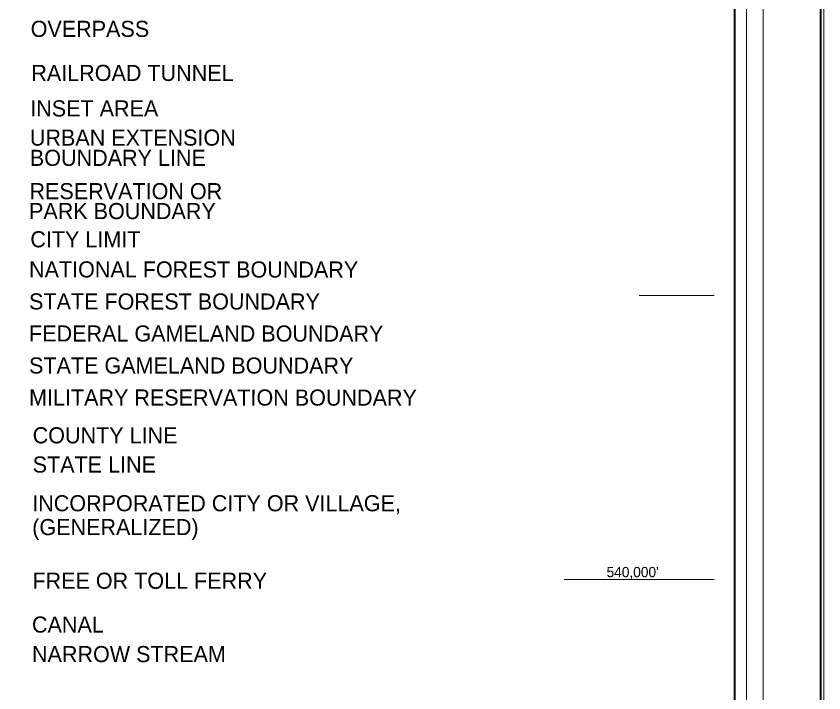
# Model space of a CAD drawing. Extents: x 678225 to 775657, y 135216 to 255881.
# Drawn here: x 766989 to 775657, y 163374 to 170640 of the extents above; entities that cross this region are included whole.
import ezdxf
from ezdxf.enums import TextEntityAlignment as Align

# ---------------------------------------------------------------- set-up
doc = ezdxf.new("R2010")
doc.units = 0
doc.header["$LTSCALE"] = 50
for name, color, linetype, lineweight in [('1', 7, 'Continuous', 25), ('20', 7, 'Continuous', 40), ('61', 7, 'Continuous', 13)]:
    doc.layers.add(name, color=color, linetype=linetype, lineweight=lineweight)

msp = doc.modelspace()

# ---------------------------------------------------------------- linework, layer by layer
at = {"layer": '1', "lineweight": 13}
msp.add_lwpolyline([(775656.87, 135216.18), (679026.23, 135216.18), (679026.23, 191613.23), (775656.87, 191613.23)], close=True, dxfattribs=at)
at = {"layer": '20'}
for points in [[(679061.23, 191578.23), (775621.87, 191578.23), (775621.87, 135251.19), (679061.23, 135251.19)], [(682249.09, 190469.26), (774696.37, 190469.26), (774696.37, 136342.9), (682249.09, 136342.9)]]:
    msp.add_lwpolyline(points, close=True, dxfattribs=at)
at = {"layer": '20', "lineweight": 13}
msp.add_lwpolyline([(681939.9, 190794.73), (681939.9, 136033.62), (682118.45, 136212.29), (682118.45, 190599.9), (774826.97, 190599.9), (774826.97, 136212.29), (682118.45, 136212.29), (681939.9, 136033.62), (775005.56, 136033.62), (775005.56, 190794.73)], close=True, dxfattribs=at)
at = {"layer": '61'}
msp.add_line((772870.66, 164592), (774479.66, 164592), dxfattribs=at)
for points in [[(773675.16, 167640), (773677.16, 167640), (773679.16, 167640), (773681.16, 167640), (773683.16, 167640), (773685.16, 167640), (773687.16, 167640), (773689.16, 167640), (773691.16, 167640), (773693.16, 167640), (773695.16, 167640), (773697.16, 167640), (773699.16, 167640), (773701.16, 167640), (773703.16, 167640), (773705.16, 167640), (773707.16, 167640), (773709.16, 167640), (773711.16, 167640), (773713.16, 167640), (773715.16, 167640), (773717.16, 167640), (773719.16, 167640), (773721.16, 167640), (773723.16, 167640), (773725.16, 167640), (773727.16, 167640), (773729.16, 167640), (773731.16, 167640), (773733.16, 167640), (773735.16, 167640), (773737.16, 167640), (773739.16, 167640), (773741.16, 167640), (773743.16, 167640), (773745.16, 167640), (773747.16, 167640), (773749.16, 167640), (773751.16, 167640), (773753.16, 167640), (773755.16, 167640), (773757.16, 167640), (773759.16, 167640), (773761.16, 167640), (773763.16, 167640), (773765.16, 167640), (773767.16, 167640), (773769.16, 167640), (773771.16, 167640), (773773.16, 167640), (773775.16, 167640), (773777.16, 167640), (773779.16, 167640), (773781.16, 167640), (773783.16, 167640), (773785.16, 167640), (773787.16, 167640), (773789.16, 167640), (773791.16, 167640), (773793.16, 167640), (773795.16, 167640), (773797.16, 167640), (773799.16, 167640), (773801.16, 167640), (773803.16, 167640), (773805.16, 167640), (773807.16, 167640), (773809.16, 167640), (773811.16, 167640), (773813.16, 167640), (773815.16, 167640), (773817.16, 167640), (773819.16, 167640), (773821.16, 167640), (773823.16, 167640), (773825.16, 167640), (773827.16, 167640), (773829.16, 167640), (773831.16, 167640), (773833.16, 167640), (773835.16, 167640), (773837.16, 167640), (773839.16, 167640), (773841.16, 167640), (773843.16, 167640), (773845.16, 167640), (773847.16, 167640), (773849.16, 167640), (773851.16, 167640), (773853.16, 167640), (773855.16, 167640), (773857.16, 167640), (773859.16, 167640), (773861.16, 167640), (773863.16, 167640), (773865.16, 167640), (773867.16, 167640), (773869.16, 167640), (773871.16, 167640), (773873.16, 167640)], [(773873.16, 167640), (773875.16, 167640), (773877.16, 167640), (773879.16, 167640), (773881.16, 167640), (773883.16, 167640), (773885.16, 167640), (773887.16, 167640), (773889.16, 167640), (773891.16, 167640), (773893.16, 167640), (773895.16, 167640), (773897.16, 167640), (773899.16, 167640), (773901.16, 167640), (773903.16, 167640), (773905.16, 167640), (773907.16, 167640), (773909.16, 167640), (773911.16, 167640), (773913.16, 167640), (773915.16, 167640), (773917.16, 167640), (773919.16, 167640), (773921.16, 167640), (773923.16, 167640), (773925.16, 167640), (773927.16, 167640), (773929.16, 167640), (773931.16, 167640), (773933.16, 167640), (773935.16, 167640), (773937.16, 167640), (773939.16, 167640), (773941.16, 167640), (773943.16, 167640), (773945.16, 167640), (773947.16, 167640), (773949.16, 167640), (773951.16, 167640), (773953.16, 167640), (773955.16, 167640), (773957.16, 167640), (773959.16, 167640), (773961.16, 167640), (773963.16, 167640), (773965.16, 167640), (773967.16, 167640), (773969.16, 167640), (773971.16, 167640), (773973.16, 167640), (773975.16, 167640), (773977.16, 167640), (773979.16, 167640), (773981.16, 167640), (773983.16, 167640), (773985.16, 167640), (773987.16, 167640), (773989.16, 167640), (773991.16, 167640), (773993.16, 167640), (773995.16, 167640), (773997.16, 167640), (773999.16, 167640), (774001.16, 167640), (774003.16, 167640), (774005.16, 167640), (774007.16, 167640), (774009.16, 167640), (774011.16, 167640), (774013.16, 167640), (774015.16, 167640), (774017.16, 167640), (774019.16, 167640), (774021.16, 167640), (774023.16, 167640), (774025.16, 167640), (774027.16, 167640), (774029.16, 167640), (774031.16, 167640), (774033.16, 167640), (774035.16, 167640), (774037.16, 167640), (774039.16, 167640), (774041.16, 167640), (774043.16, 167640), (774045.16, 167640), (774047.16, 167640), (774049.16, 167640), (774051.16, 167640), (774053.16, 167640), (774055.16, 167640), (774057.16, 167640), (774059.16, 167640), (774061.16, 167640), (774063.16, 167640), (774065.16, 167640), (774067.16, 167640), (774069.16, 167640), (774071.16, 167640)], [(774071.16, 167640), (774073.16, 167640), (774075.16, 167640), (774077.16, 167640), (774079.16, 167640), (774081.16, 167640), (774083.16, 167640), (774085.16, 167640), (774087.16, 167640), (774089.16, 167640), (774091.16, 167640), (774093.16, 167640), (774095.16, 167640), (774097.16, 167640), (774099.16, 167640), (774101.16, 167640), (774103.16, 167640), (774105.16, 167640), (774107.16, 167640), (774109.16, 167640), (774111.16, 167640), (774113.16, 167640), (774115.16, 167640), (774117.16, 167640), (774119.16, 167640), (774121.16, 167640), (774123.16, 167640), (774125.16, 167640), (774127.16, 167640), (774129.16, 167640), (774131.16, 167640), (774133.16, 167640), (774135.16, 167640), (774137.16, 167640), (774139.16, 167640), (774141.16, 167640), (774143.16, 167640), (774145.16, 167640), (774147.16, 167640), (774149.16, 167640), (774151.16, 167640), (774153.16, 167640), (774155.16, 167640), (774157.16, 167640), (774159.16, 167640), (774161.16, 167640), (774163.16, 167640), (774165.16, 167640), (774167.16, 167640), (774169.16, 167640), (774171.16, 167640), (774173.16, 167640), (774175.16, 167640), (774177.16, 167640), (774179.16, 167640), (774181.16, 167640), (774183.16, 167640), (774185.16, 167640), (774187.16, 167640), (774189.16, 167640), (774191.16, 167640), (774193.16, 167640), (774195.16, 167640), (774197.16, 167640), (774199.16, 167640), (774201.16, 167640), (774203.16, 167640), (774205.16, 167640), (774207.16, 167640), (774209.16, 167640), (774211.16, 167640), (774213.16, 167640), (774215.16, 167640), (774217.16, 167640), (774219.16, 167640), (774221.16, 167640), (774223.16, 167640), (774225.16, 167640), (774227.16, 167640), (774229.16, 167640), (774231.16, 167640), (774233.16, 167640), (774235.16, 167640), (774237.16, 167640), (774239.16, 167640), (774241.16, 167640), (774243.16, 167640), (774245.16, 167640), (774247.16, 167640), (774249.16, 167640), (774251.16, 167640), (774253.16, 167640), (774255.16, 167640), (774257.16, 167640), (774259.16, 167640), (774261.16, 167640), (774263.16, 167640), (774265.16, 167640), (774267.16, 167640), (774269.16, 167640)], [(774269.16, 167640), (774271.16, 167640), (774273.16, 167640), (774275.16, 167640), (774277.16, 167640), (774279.16, 167640), (774281.16, 167640), (774283.16, 167640), (774285.16, 167640), (774287.16, 167640), (774289.16, 167640), (774291.16, 167640), (774293.16, 167640), (774295.16, 167640), (774297.16, 167640), (774299.16, 167640), (774301.16, 167640), (774303.16, 167640), (774305.16, 167640), (774307.16, 167640), (774309.16, 167640), (774311.16, 167640), (774313.16, 167640), (774315.16, 167640), (774317.16, 167640), (774319.16, 167640), (774321.16, 167640), (774323.16, 167640), (774325.16, 167640), (774327.16, 167640), (774329.16, 167640), (774331.16, 167640), (774333.16, 167640), (774335.16, 167640), (774337.16, 167640), (774339.16, 167640), (774341.16, 167640), (774343.16, 167640), (774345.16, 167640), (774347.16, 167640), (774349.16, 167640), (774351.16, 167640), (774353.16, 167640), (774355.16, 167640), (774357.16, 167640), (774359.16, 167640), (774361.16, 167640), (774363.16, 167640), (774365.16, 167640), (774367.16, 167640), (774369.16, 167640), (774371.16, 167640), (774373.16, 167640), (774375.16, 167640), (774377.16, 167640), (774379.16, 167640), (774381.16, 167640), (774383.16, 167640), (774385.16, 167640), (774387.16, 167640), (774389.16, 167640), (774391.16, 167640), (774393.16, 167640), (774395.16, 167640), (774397.16, 167640), (774399.16, 167640), (774401.16, 167640), (774403.16, 167640), (774405.16, 167640), (774407.16, 167640), (774409.16, 167640), (774411.16, 167640), (774413.16, 167640), (774415.16, 167640), (774417.16, 167640), (774419.16, 167640), (774421.16, 167640), (774423.16, 167640), (774425.16, 167640), (774427.16, 167640), (774429.16, 167640), (774431.16, 167640), (774433.16, 167640), (774435.16, 167640), (774437.16, 167640), (774439.16, 167640), (774441.16, 167640), (774443.16, 167640), (774445.16, 167640), (774447.16, 167640), (774449.16, 167640), (774451.16, 167640), (774453.16, 167640), (774455.16, 167640), (774457.16, 167640), (774459.16, 167640), (774461.16, 167640), (774463.16, 167640), (774465.16, 167640), (774467.16, 167640)], [(774467.16, 167640), (774469.16, 167640), (774471.16, 167640), (774473.16, 167640), (774475.16, 167640), (774477.16, 167640), (774479.66, 167640)]]:
    msp.add_lwpolyline(points, dxfattribs=at)

# ---------------------------------------------------------------- texts
at = {"layer": '20'}
for s, p in [('OVERPASS', (767144.79, 170417.38)), ('RAILROAD TUNNEL', (767151.64, 169944.5)), ('INSET AREA', (767139.94, 169563.59)), ('URBAN EXTENSION', (767136.1, 169249.96)), ('BOUNDARY LINE', (767136.1, 169032.57)), ('CITY LIMIT', (767141.04, 168158.19)), ('COUNTY LINE', (767166.21, 166053.26)), ('STATE LINE', (767166.21, 165739.25)), ('INCORPORATED CITY OR VILLAGE,', (767161.38, 165323.79)), ('(GENERALIZED)', (767161.38, 165067.74)), ('FREE OR TOLL FERRY', (767163.67, 164491.85)), ('CANAL', (767158.87, 164021.11)), ('NARROW STREAM', (767158.87, 163704.09))]:
    msp.add_text(s, height=172.9, dxfattribs=at).set_placement(p)
for s, p in [('RESERVATION OR', (767132.14, 168675.18)), ('PARK BOUNDARY', (767127.18, 168461.5)), ('NATIONAL FOREST BOUNDARY', (767127.18, 167834.72)), ('STATE FOREST BOUNDARY', (767127.18, 167490.91)), ('FEDERAL GAMELAND BOUNDARY', (767127.18, 167147.09)), ('STATE GAMELAND BOUNDARY', (767127.18, 166803.28)), ('MILITARY RESERVATION BOUNDARY', (767127.18, 166459.47))]:
    msp.add_text(s, height=172.9, rotation=359.979, dxfattribs=at).set_placement(p)
at = {"layer": '61'}
msp.add_text("540,000'", height=110, dxfattribs=at).set_placement((773604.66, 164616.28), align=Align.CENTER)

doc.saveas('drawing.dxf')
